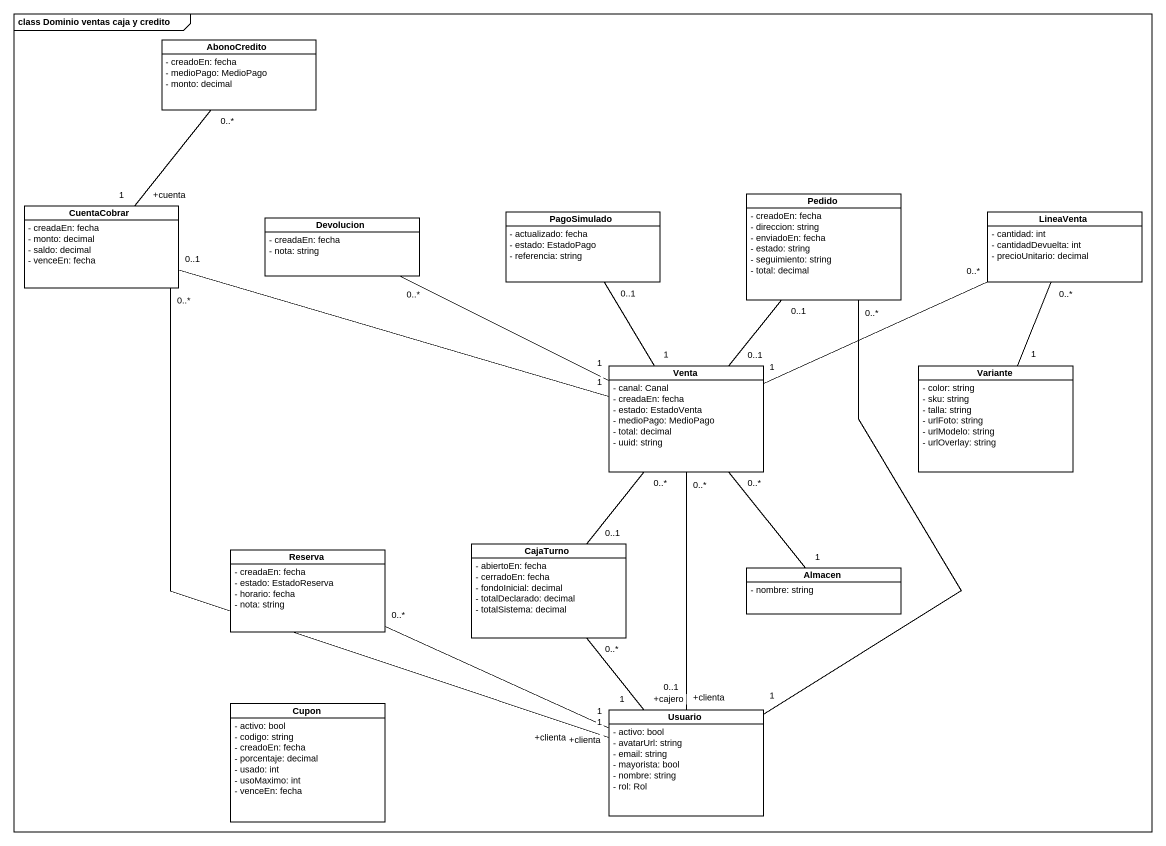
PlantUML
@startuml
mainframe class Dominio ventas caja y credito
hide circle
hide empty members
skinparam classAttributeIconSize 0
class AbonoCredito {
  - creadoEn: fecha
  - medioPago: MedioPago
  - monto: decimal
}
class CuentaCobrar {
  - creadaEn: fecha
  - monto: decimal
  - saldo: decimal
  - venceEn: fecha
}
class Devolucion {
  - creadaEn: fecha
  - nota: string
}
class PagoSimulado {
  - actualizado: fecha
  - estado: EstadoPago
  - referencia: string
}
class Pedido {
  - creadoEn: fecha
  - direccion: string
  - enviadoEn: fecha
  - estado: string
  - seguimiento: string
  - total: decimal
}
class LineaVenta {
  - cantidad: int
  - cantidadDevuelta: int
  - precioUnitario: decimal
}
class Venta {
  - canal: Canal
  - creadaEn: fecha
  - estado: EstadoVenta
  - medioPago: MedioPago
  - total: decimal
  - uuid: string
}
class Variante {
  - color: string
  - sku: string
  - talla: string
  - urlFoto: string
  - urlModelo: string
  - urlOverlay: string
}
class Reserva {
  - creadaEn: fecha
  - estado: EstadoReserva
  - horario: fecha
  - nota: string
}
class CajaTurno {
  - abiertoEn: fecha
  - cerradoEn: fecha
  - fondoInicial: decimal
  - totalDeclarado: decimal
  - totalSistema: decimal
}
class Almacen {
  - nombre: string
}
class Cupon {
  - activo: bool
  - codigo: string
  - creadoEn: fecha
  - porcentaje: decimal
  - usado: int
  - usoMaximo: int
  - venceEn: fecha
}
class Usuario {
  - activo: bool
  - avatarUrl: string
  - email: string
  - mayorista: bool
  - nombre: string
  - rol: Rol
}
AbonoCredito "0..*" -- "+cuenta\n1" CuentaCobrar
CuentaCobrar "0..1" -right- "1" Venta
CuentaCobrar "0..*" -- "+clienta\n1" Usuario
Devolucion "0..*" -right- "1" Venta
PagoSimulado "0..1" -- "1" Venta
Pedido "0..1" -- "0..1" Venta
Pedido "0..*" -- "1" Usuario
LineaVenta "0..*" -left- "1" Venta
LineaVenta "0..*" -- "1" Variante
Venta "0..*" -- "0..1" CajaTurno
Venta "0..*" -- "1" Almacen
Venta "0..*" -- "+clienta\n0..1" Usuario
Reserva "0..*" -right- "+clienta\n1" Usuario
CajaTurno "0..*" -- "+cajero\n1" Usuario
@enduml
